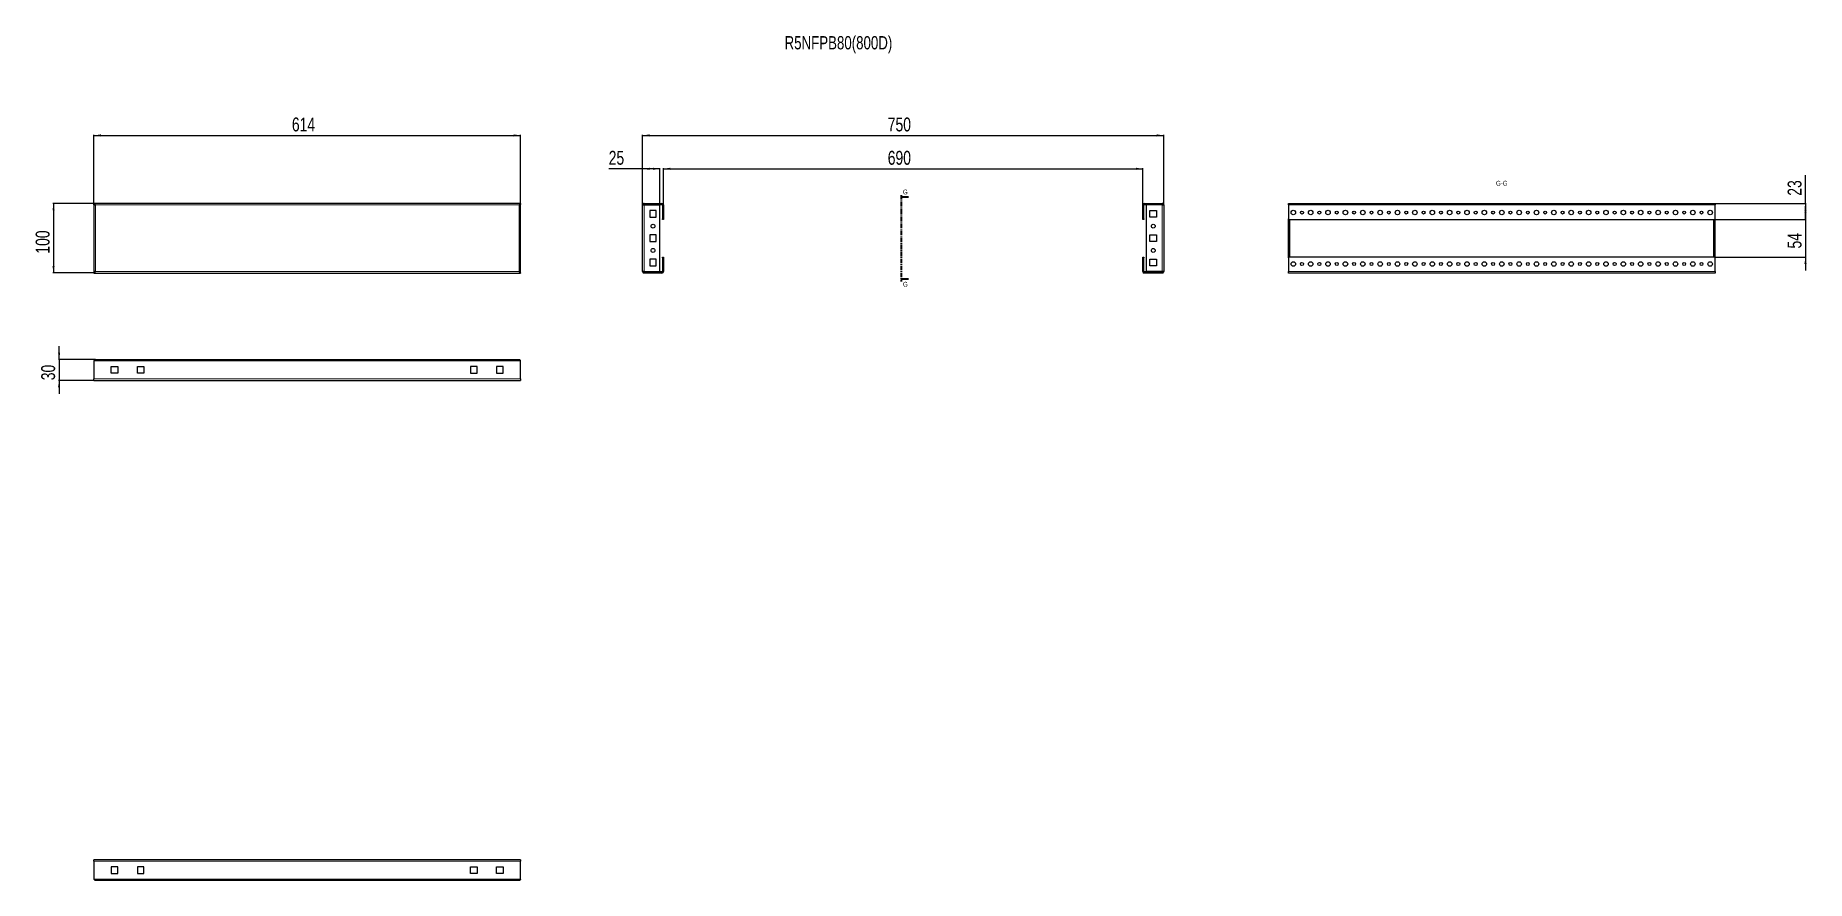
# Model space of a CAD drawing. Header units: millimetres. Extents: x -214 to 2335, y -642 to 575.
import ezdxf

# ---------------------------------------------------------------- set-up
doc = ezdxf.new("R2010")
doc.units = ezdxf.units.MM
doc.linetypes.add('CENTER', pattern=[10.16, 6.35, -1.27, 1.27, -1.27])
doc.layers.add('FORMAT', color=7, linetype='Continuous')
doc.styles.add('SLDTEXTSTYLE0', font='TXT', dxfattribs={"width": 0.75})
doc.dimstyles.new('SLDDIMSTYLE0', dxfattribs={"dimtxt": 20, "dimasz": 10, "dimexe": 0, "dimexo": 0.0625, "dimgap": 5, "dimtad": 2, "dimdec": 1, "dimrnd": 1e-09, "dimzin": 12, "dimdsep": 46, "dimtxsty": 'SLDTEXTSTYLE0', "dimsah": 1, "dimcen": 0.09, "dimadec": 0, "dimazin": 3, "dimtfac": 1, "dimtofl": 0, "dimtmove": 0, "dimatfit": 3, "dimfxl": 0, "dimfrac": 2, "dimtolj": 1, "dimtzin": 12, "dimarcsym": 0})
doc.dimstyles.new('SLDDIMSTYLE1', dxfattribs={"dimtxt": 20, "dimasz": 10, "dimexe": 0, "dimexo": 0.0625, "dimgap": 5, "dimtad": 2, "dimdec": 1, "dimrnd": 1e-09, "dimzin": 12, "dimdsep": 46, "dimtxsty": 'SLDTEXTSTYLE0', "dimsah": 1, "dimcen": 0.09, "dimadec": 0, "dimazin": 3, "dimtfac": 1, "dimtmove": 0, "dimatfit": 0, "dimfxl": 0, "dimfrac": 2, "dimtolj": 1, "dimtzin": 12, "dimarcsym": 0})

# ---------------------------------------------------------------- blocks, each defined once
blk = doc.blocks.new('_D')
at = {"layer": 'FORMAT'}
for p, q in [((-129.8, 330.6), (-129.8, 431.6)), ((-129.8, 430.6), (484.2, 430.6)), ((484.2, 330.6), (484.2, 431.6))]:
    blk.add_line(p, q, dxfattribs=at)
for points in [[(-129.8, 430.6), (-119.8, 429), (-119.8, 432.1)], [(484.2, 430.6), (474.2, 432.1), (474.2, 429)]]:
    blk.add_solid(points, dxfattribs=at)
at = {"layer": 'FORMAT', "insert": (155.1, 456.4), "char_height": 20, "attachment_point": 1, "style": 'SLDTEXTSTYLE0'}
blk.add_mtext('614', dxfattribs=at)
blk = doc.blocks.new('_D_1')
at = {"layer": 'FORMAT'}
for p, q in [((-129.8, 332.6), (-188.9, 332.6)), ((-187.9, 332.6), (-187.9, 232.6)), ((-129.8, 232.6), (-188.9, 232.6))]:
    blk.add_line(p, q, dxfattribs=at)
for points in [[(-187.9, 332.6), (-189.5, 322.6), (-186.4, 322.6)], [(-187.9, 232.6), (-186.4, 242.6), (-189.5, 242.6)]]:
    blk.add_solid(points, dxfattribs=at)
at = {"layer": 'FORMAT', "insert": (-213.7, 260.4), "char_height": 20, "attachment_point": 1, "rotation": 90, "style": 'SLDTEXTSTYLE0'}
blk.add_mtext('100', dxfattribs=at)
blk = doc.blocks.new('_D_2')
at = {"layer": 'FORMAT'}
for p, q in [((659.8, 330.5), (659.8, 431.6)), ((659.8, 430.6), (1409.8, 430.6)), ((1409.8, 330.5), (1409.8, 431.6))]:
    blk.add_line(p, q, dxfattribs=at)
for points in [[(659.8, 430.6), (669.8, 429), (669.8, 432.1)], [(1409.8, 430.6), (1399.8, 432.1), (1399.8, 429)]]:
    blk.add_solid(points, dxfattribs=at)
at = {"layer": 'FORMAT', "insert": (1012.6, 456.4), "char_height": 20, "attachment_point": 1, "style": 'SLDTEXTSTYLE0'}
blk.add_mtext('750', dxfattribs=at)
blk = doc.blocks.new('_D_3')
at = {"layer": 'FORMAT'}
for p, q in [((689.8, 330.5), (689.8, 383.6)), ((689.8, 382.6), (1379.8, 382.6)), ((1379.8, 330.5), (1379.8, 383.6))]:
    blk.add_line(p, q, dxfattribs=at)
for points in [[(689.8, 382.6), (699.8, 381), (699.8, 384.1)], [(1379.8, 382.6), (1369.8, 384.1), (1369.8, 381)]]:
    blk.add_solid(points, dxfattribs=at)
at = {"layer": 'FORMAT', "insert": (1012.6, 408.4), "char_height": 20, "attachment_point": 1, "style": 'SLDTEXTSTYLE0'}
blk.add_mtext('690', dxfattribs=at)
blk = doc.blocks.new('_D_4')
at = {"layer": 'FORMAT'}
for p, q in [((659.8, 382.6), (611, 382.6)), ((659.8, 330.5), (659.8, 383.6)), ((684.8, 382.6), (659.8, 382.6)), ((684.8, 330.6), (684.8, 383.6))]:
    blk.add_line(p, q, dxfattribs=at)
for points in [[(659.8, 382.6), (669.8, 381), (669.8, 384.1)], [(684.8, 382.6), (674.8, 384.1), (674.8, 381)]]:
    blk.add_solid(points, dxfattribs=at)
at = {"layer": 'FORMAT', "insert": (611, 408.4), "char_height": 20, "attachment_point": 1, "style": 'SLDTEXTSTYLE0'}
blk.add_mtext('25', dxfattribs=at)
blk = doc.blocks.new('_D_5')
at = {"layer": 'FORMAT'}
for p, q in [((-127.7, 108), (-180.9, 108)), ((-179.9, 108), (-179.9, 127.3)), ((-179.9, 108), (-179.9, 78)), ((-129.8, 78), (-180.9, 78)), ((-179.9, 78), (-179.9, 58.8))]:
    blk.add_line(p, q, dxfattribs=at)
for points in [[(-179.9, 108), (-178.4, 118), (-181.5, 118)], [(-179.9, 78), (-181.5, 68), (-178.4, 68)]]:
    blk.add_solid(points, dxfattribs=at)
at = {"layer": 'FORMAT', "insert": (-205.7, 78.2), "char_height": 20, "attachment_point": 1, "rotation": 90, "style": 'SLDTEXTSTYLE0'}
blk.add_mtext('30', dxfattribs=at)
blk = doc.blocks.new('_D_6')
at = {"layer": 'FORMAT'}
for p, q in [((2202.3, 309.6), (2334.5, 309.6)), ((2333.5, 309.6), (2333.5, 328.8)), ((2333.5, 309.6), (2333.5, 255.6)), ((2202.3, 255.6), (2334.5, 255.6)), ((2333.5, 255.6), (2333.5, 236.3))]:
    blk.add_line(p, q, dxfattribs=at)
for points in [[(2333.5, 309.6), (2335, 319.6), (2331.9, 319.6)], [(2333.5, 255.6), (2331.9, 245.6), (2335, 245.6)]]:
    blk.add_solid(points, dxfattribs=at)
at = {"layer": 'FORMAT', "insert": (2307.7, 267.8), "char_height": 20, "attachment_point": 1, "rotation": 90, "style": 'SLDTEXTSTYLE0'}
blk.add_mtext('54', dxfattribs=at)
blk = doc.blocks.new('_D_7')
at = {"layer": 'FORMAT'}
for p, q in [((2333.5, 332.6), (2333.5, 373.3)), ((2203.3, 332.6), (2334.5, 332.6)), ((2333.5, 332.6), (2333.5, 309.6)), ((2202.3, 309.6), (2334.5, 309.6))]:
    blk.add_line(p, q, dxfattribs=at)
for points in [[(2333.5, 332.6), (2331.9, 322.6), (2335, 322.6)], [(2333.5, 309.6), (2335, 319.6), (2331.9, 319.6)]]:
    blk.add_solid(points, dxfattribs=at)
at = {"layer": 'FORMAT', "insert": (2307.7, 343.8), "char_height": 20, "attachment_point": 1, "rotation": 90, "style": 'SLDTEXTSTYLE0'}
blk.add_mtext('23', dxfattribs=at)

msp = doc.modelspace()

# ---------------------------------------------------------------- linework, layer by layer
at = {"color": 7, "linetype": 'Continuous', "lineweight": 25}
for p, q in [((484.22, 332.57), (-129.78, 332.57)), ((-129.78, 331.07), (-129.78, 332.57)), ((484.22, 332.57), (484.22, 331.07)), ((661.9, 332.57), (661.9, 331.07)), ((661.9, 332.57), (687.7, 332.57)), ((1381.9, 332.57), (1407.7, 332.57)), ((1407.7, 331.07), (1407.7, 332.57)), ((1589.3, 332.57), (2203.3, 332.57)), ((1589.3, 330.47), (1589.3, 332.57)), ((2203.3, 332.57), (2203.3, 330.47)), ((-129.78, 331.07), (-129.78, 330.57)), ((-129.78, 330.57), (-129.78, 234.57)), ((-129.78, 330.57), (-128.28, 330.57)), ((484.22, 330.57), (482.72, 330.57)), ((484.22, 330.57), (484.22, 331.07)), ((484.22, 234.57), (484.22, 330.57)), ((659.8, 234.67), (659.8, 330.47)), ((661.9, 331.07), (687.7, 331.07)), ((661.9, 330.57), (684.8, 330.57)), ((670.05, 322.32), (670.05, 312.82)), ((679.55, 322.32), (670.05, 322.32)), ((670.05, 312.82), (679.55, 312.82)), ((679.55, 312.82), (679.55, 322.32)), ((684.8, 234.57), (684.8, 330.57)), ((688.3, 330.47), (688.3, 310.57)), ((688.3, 310.57), (689.8, 310.57)), ((688.3, 309.57), (688.3, 310.57)), ((689.8, 309.57), (688.3, 309.57)), ((689.8, 330.47), (689.8, 310.57)), ((689.8, 310.57), (689.8, 309.57)), ((1379.8, 310.57), (1379.8, 330.47)), ((1379.8, 310.57), (1381.3, 310.57)), ((1379.8, 309.57), (1379.8, 310.57)), ((1381.3, 309.57), (1379.8, 309.57)), ((1381.3, 310.57), (1381.3, 330.47)), ((1381.3, 310.57), (1381.3, 309.57)), ((1381.9, 331.07), (1407.7, 331.07)), ((1384.8, 234.57), (1384.8, 330.57)), ((1407.7, 330.57), (1384.8, 330.57)), ((1390.05, 322.32), (1399.55, 322.32)), ((1390.05, 312.82), (1390.05, 322.32)), ((1399.55, 312.82), (1390.05, 312.82)), ((1399.55, 322.32), (1399.55, 312.82)), ((1409.8, 330.47), (1409.8, 234.67)), ((1589.3, 330.47), (1589.3, 310.57)), ((1589.3, 310.57), (1590.3, 309.57)), ((1589.3, 254.57), (1589.3, 310.57)), ((1590.3, 309.57), (2202.3, 309.57)), ((1590.8, 255.57), (1590.8, 309.57)), ((2201.8, 255.57), (2201.8, 309.57)), ((2202.3, 309.57), (2203.3, 310.57)), ((2203.3, 310.57), (2203.3, 330.47)), ((2203.3, 254.57), (2203.3, 310.57)), ((670.05, 287.32), (670.05, 277.82)), ((679.55, 287.32), (670.05, 287.32)), ((679.55, 277.82), (679.55, 287.32)), ((1390.05, 287.32), (1399.55, 287.32)), ((1390.05, 277.82), (1390.05, 287.32)), ((1399.55, 287.32), (1399.55, 277.82)), ((670.05, 277.82), (679.55, 277.82)), ((688.3, 254.57), (688.3, 255.57)), ((688.3, 255.57), (689.8, 255.57)), ((689.8, 255.57), (689.8, 254.57)), ((1379.8, 255.57), (1381.3, 255.57)), ((1379.8, 254.57), (1379.8, 255.57)), ((1381.3, 255.57), (1381.3, 254.57)), ((1399.55, 277.82), (1390.05, 277.82)), ((1590.3, 255.57), (1589.3, 254.57)), ((2202.3, 255.57), (1590.3, 255.57)), ((2203.3, 254.57), (2202.3, 255.57)), ((-128.28, 234.57), (-129.78, 234.57)), ((-129.78, 234.57), (-129.78, 234.07)), ((-129.78, 234.07), (-129.78, 232.57)), ((-129.78, 232.57), (484.22, 232.57)), ((482.72, 234.57), (484.22, 234.57)), ((484.22, 234.07), (484.22, 234.57)), ((484.22, 232.57), (484.22, 234.07)), ((661.9, 234.57), (684.8, 234.57)), ((661.9, 232.57), (661.9, 234.07)), ((687.7, 234.07), (661.9, 234.07)), ((687.7, 232.57), (661.9, 232.57)), ((679.55, 252.32), (670.05, 252.32)), ((670.05, 252.32), (670.05, 242.82)), ((670.05, 242.82), (679.55, 242.82)), ((679.55, 242.82), (679.55, 252.32)), ((689.8, 254.57), (688.3, 254.57)), ((688.3, 254.57), (688.3, 234.67)), ((689.8, 254.57), (689.8, 234.67)), ((1381.3, 254.57), (1379.8, 254.57)), ((1379.8, 234.67), (1379.8, 254.57)), ((1381.3, 234.67), (1381.3, 254.57)), ((1407.7, 234.07), (1381.9, 234.07)), ((1407.7, 232.57), (1381.9, 232.57)), ((1407.7, 234.57), (1384.8, 234.57)), ((1390.05, 252.32), (1399.55, 252.32)), ((1390.05, 242.82), (1390.05, 252.32)), ((1399.55, 242.82), (1390.05, 242.82)), ((1399.55, 252.32), (1399.55, 242.82)), ((1407.7, 234.07), (1407.7, 232.57)), ((1589.3, 254.57), (1589.3, 234.67)), ((1589.3, 232.57), (1589.3, 234.67)), ((2203.3, 232.57), (1589.3, 232.57)), ((2203.3, 234.67), (2203.3, 254.57)), ((2203.3, 234.67), (2203.3, 232.57)), ((-129.78, 105.92), (-129.78, 80.12)), ((-127.68, 108.02), (482.12, 108.02)), ((484.22, 80.12), (484.22, 105.92)), ((-129.78, 78.02), (-129.78, 80.12)), ((-129.78, 78.02), (484.22, 78.02)), ((-104.78, 97.77), (-95.28, 97.77)), ((-104.78, 88.27), (-104.78, 97.77)), ((-95.28, 88.27), (-104.78, 88.27)), ((-95.28, 97.77), (-95.28, 88.27)), ((-67.28, 97.77), (-57.78, 97.77)), ((-67.28, 88.27), (-67.28, 97.77)), ((-57.78, 88.27), (-67.28, 88.27)), ((-57.78, 97.77), (-57.78, 88.27)), ((421.72, 97.77), (412.22, 97.77)), ((412.22, 97.77), (412.22, 88.27)), ((412.22, 88.27), (421.72, 88.27)), ((421.72, 88.27), (421.72, 97.77)), ((449.72, 97.77), (449.72, 88.27)), ((459.22, 97.77), (449.72, 97.77)), ((449.72, 88.27), (459.22, 88.27)), ((459.22, 88.27), (459.22, 97.77)), ((484.22, 80.12), (484.22, 78.02)), ((-129.78, -614.08), (-129.78, -611.98)), ((484.22, -611.98), (-129.78, -611.98)), ((-129.78, -614.08), (-129.78, -639.88)), ((-95.28, -622.23), (-104.78, -622.23)), ((-104.78, -622.23), (-104.78, -631.73)), ((-104.78, -631.73), (-95.28, -631.73)), ((-95.28, -631.73), (-95.28, -622.23)), ((-57.78, -622.23), (-67.28, -622.23)), ((-67.28, -622.23), (-67.28, -631.73)), ((-67.28, -631.73), (-57.78, -631.73)), ((-57.78, -631.73), (-57.78, -622.23)), ((412.22, -631.73), (412.22, -622.23)), ((412.22, -622.23), (421.72, -622.23)), ((421.72, -631.73), (412.22, -631.73)), ((421.72, -622.23), (421.72, -631.73)), ((449.72, -622.23), (459.22, -622.23)), ((449.72, -631.73), (449.72, -622.23)), ((459.22, -631.73), (449.72, -631.73)), ((459.22, -622.23), (459.22, -631.73)), ((484.22, -611.98), (484.22, -614.08)), ((484.22, -639.88), (484.22, -614.08)), ((482.12, -641.98), (-127.68, -641.98))]:
    msp.add_line(p, q, dxfattribs=at)
at = {"color": 8, "linetype": 'Continuous', "lineweight": 18}
for p, q in [((687.7, 331.07), (687.7, 332.57)), ((1381.9, 331.07), (1381.9, 332.57)), ((482.12, 330.47), (-127.68, 330.47)), ((-127.68, 330.47), (-127.68, 234.67)), ((482.12, 234.67), (482.12, 330.47)), ((661.9, 234.57), (661.9, 330.57)), ((688.3, 330.47), (689.8, 330.47)), ((1381.3, 330.47), (1379.8, 330.47)), ((1407.7, 330.57), (1407.7, 234.57)), ((1589.3, 330.47), (2203.3, 330.47)), ((1591.4, 255.57), (1591.4, 309.57)), ((2201.2, 309.57), (2201.2, 255.57)), ((-127.68, 234.67), (482.12, 234.67)), ((687.7, 234.07), (687.7, 232.57)), ((688.3, 234.67), (689.8, 234.67)), ((1381.3, 234.67), (1379.8, 234.67)), ((1381.9, 234.07), (1381.9, 232.57)), ((2203.3, 234.67), (1589.3, 234.67)), ((-129.78, 105.92), (484.22, 105.92)), ((-129.78, 80.12), (484.22, 80.12)), ((484.22, -614.08), (-129.78, -614.08)), ((484.22, -639.88), (-129.78, -639.88))]:
    msp.add_line(p, q, dxfattribs=at)
at = {"color": 7, "linetype": 'CENTER', "lineweight": 35}
msp.add_line((1032.05, 344.57), (1032.05, 220.56), dxfattribs=at)
at = {"color": 7, "linetype": 'Continuous', "lineweight": 35}
for p, q in [((1042.69, 341.57), (1032.05, 341.57)), ((1042.69, 223.56), (1032.05, 223.56))]:
    msp.add_line(p, q, dxfattribs=at)
at = {"color": 7, "linetype": 'Continuous', "lineweight": 25}
for centre, radius in [((1596.3, 319.57), 3.25), ((1608.8, 319.57), 2.1), ((1621.3, 319.57), 3.25), ((1633.8, 319.57), 2.1), ((1646.3, 319.57), 3.25), ((1658.8, 319.57), 2.1), ((1671.3, 319.57), 3.25), ((1683.8, 319.57), 2.1), ((1696.3, 319.57), 3.25), ((1708.8, 319.57), 2.1), ((1721.3, 319.57), 3.25), ((1733.8, 319.57), 2.1), ((1746.3, 319.57), 3.25), ((1758.8, 319.57), 2.1), ((1771.3, 319.57), 3.25), ((1783.8, 319.57), 2.1), ((1796.3, 319.57), 3.25), ((1808.8, 319.57), 2.1), ((1821.3, 319.57), 3.25), ((1833.8, 319.57), 2.1), ((1846.3, 319.57), 3.25), ((1858.8, 319.57), 2.1), ((1871.3, 319.57), 3.25), ((1883.8, 319.57), 2.1), ((1896.3, 319.57), 3.25), ((1908.8, 319.57), 2.1), ((1921.3, 319.57), 3.25), ((1933.8, 319.57), 2.1), ((1946.3, 319.57), 3.25), ((1958.8, 319.57), 2.1), ((1971.3, 319.57), 3.25), ((1983.8, 319.57), 2.1), ((1996.3, 319.57), 3.25), ((2008.8, 319.57), 2.1), ((2021.3, 319.57), 3.25), ((2033.8, 319.57), 2.1), ((2046.3, 319.57), 3.25), ((2058.8, 319.57), 2.1), ((2071.3, 319.57), 3.25), ((2083.8, 319.57), 2.1), ((2096.3, 319.57), 3.25), ((2108.8, 319.57), 2.1), ((2121.3, 319.57), 3.25), ((2133.8, 319.57), 2.1), ((2146.3, 319.57), 3.25), ((2158.8, 319.57), 2.1), ((2171.3, 319.57), 3.25), ((2183.8, 319.57), 2.1), ((2196.3, 319.57), 3.25), ((674.8, 300.07), 2.75), ((1394.8, 300.07), 2.75), ((674.8, 265.07), 2.75), ((1394.8, 265.07), 2.75), ((1596.3, 245.57), 3.25), ((1608.8, 245.57), 2.1), ((1621.3, 245.57), 3.25), ((1633.8, 245.57), 2.1), ((1646.3, 245.57), 3.25), ((1658.8, 245.57), 2.1), ((1671.3, 245.57), 3.25), ((1683.8, 245.57), 2.1), ((1696.3, 245.57), 3.25), ((1708.8, 245.57), 2.1), ((1721.3, 245.57), 3.25), ((1733.8, 245.57), 2.1), ((1746.3, 245.57), 3.25), ((1758.8, 245.57), 2.1), ((1771.3, 245.57), 3.25), ((1783.8, 245.57), 2.1), ((1796.3, 245.57), 3.25), ((1808.8, 245.57), 2.1), ((1821.3, 245.57), 3.25), ((1833.8, 245.57), 2.1), ((1846.3, 245.57), 3.25), ((1858.8, 245.57), 2.1), ((1871.3, 245.57), 3.25), ((1883.8, 245.57), 2.1), ((1896.3, 245.57), 3.25), ((1908.8, 245.57), 2.1), ((1921.3, 245.57), 3.25), ((1933.8, 245.57), 2.1), ((1946.3, 245.57), 3.25), ((1958.8, 245.57), 2.1), ((1971.3, 245.57), 3.25), ((1983.8, 245.57), 2.1), ((1996.3, 245.57), 3.25), ((2008.8, 245.57), 2.1), ((2021.3, 245.57), 3.25), ((2033.8, 245.57), 2.1), ((2046.3, 245.57), 3.25), ((2058.8, 245.57), 2.1), ((2071.3, 245.57), 3.25), ((2083.8, 245.57), 2.1), ((2096.3, 245.57), 3.25), ((2108.8, 245.57), 2.1), ((2121.3, 245.57), 3.25), ((2133.8, 245.57), 2.1), ((2146.3, 245.57), 3.25), ((2158.8, 245.57), 2.1), ((2171.3, 245.57), 3.25), ((2183.8, 245.57), 2.1), ((2196.3, 245.57), 3.25)]:
    msp.add_circle(centre, radius, dxfattribs=at)
for centre, radius, start, end in [((687.7, 330.47), 2.1, 0, 90), ((1381.9, 330.47), 2.1, 90, 180), ((687.7, 330.47), 0.6, 0, 90), ((1381.9, 330.47), 0.6, 90, 180), ((687.7, 234.67), 0.6, 270, 360), ((687.7, 234.67), 2.1, 270, 0), ((1381.9, 234.67), 2.1, 180, 270), ((1381.9, 234.67), 0.6, 180, 270)]:
    msp.add_arc(centre, radius, start, end, dxfattribs=at)
for points, knots in [([(-127.68, 330.47), (-127.86, 330.75), (-128.22, 331.31), (-128.75, 332.01), (-129.27, 332.48), (-129.62, 332.54), (-129.78, 332.57)], [0, 0, 0, 0, 0.25475266, 0.50964469, 0.7645377, 1, 1, 1, 1]), ([(1409.8, 330.47), (1409.77, 330.75), (1409.7, 331.31), (1409.2, 332.01), (1408.5, 332.48), (1407.96, 332.54), (1407.7, 332.57)], [0, 0, 0, 0, 0.25475266, 0.50964469, 0.7645377, 1, 1, 1, 1]), ([(-127.68, 330.47), (-127.86, 330.55), (-128.23, 330.71), (-128.92, 330.98), (-129.44, 331.03), (-129.78, 331.07)], [0, 0, 0, 0, 0.2598775, 0.5197391, 1, 1, 1, 1]), ([(1408.3, 330.47), (1408.29, 330.55), (1408.27, 330.71), (1408.08, 330.98), (1407.85, 331.03), (1407.7, 331.07)], [0, 0, 0, 0, 0.2598775, 0.5197391, 1, 1, 1, 1]), ([(482.12, 108.02), (482.3, 107.99), (482.65, 107.92), (483.19, 107.42), (483.71, 106.72), (484.06, 106.18), (484.22, 105.92)], [0, 0, 0, 0, 0.2547527, 0.5096447, 0.7645377, 1, 1, 1, 1]), ([(-127.68, -641.98), (-127.86, -641.95), (-128.22, -641.88), (-128.75, -641.38), (-129.27, -640.68), (-129.62, -640.14), (-129.78, -639.88)], [0, 0, 0, 0, 0.25475266, 0.50964469, 0.7645377, 1, 1, 1, 1])]:
    msp.add_open_spline(points, degree=3, knots=knots, dxfattribs=at)
for points in [[(484.22, 332.57), (484.04, 332.53), (483.69, 332.47), (483.17, 331.99), (482.64, 331.29), (482.29, 330.74), (482.12, 330.47)], [(661.9, 332.57), (661.63, 332.53), (661.08, 332.47), (660.38, 331.99), (659.9, 331.29), (659.83, 330.74), (659.8, 330.47)], [(-129.78, 330.57), (-129.75, 330.56), (-129.69, 330.54), (-129.2, 330.52), (-128.51, 330.49), (-127.96, 330.47), (-127.68, 330.47)], [(484.22, 331.07), (483.87, 331.03), (483.17, 330.95), (482.47, 330.63), (482.12, 330.47)], [(482.12, 330.47), (482.39, 330.47), (482.95, 330.49), (483.64, 330.52), (484.13, 330.54), (484.19, 330.56), (484.22, 330.57)], [(659.8, 330.47), (659.83, 330.47), (659.9, 330.49), (660.38, 330.52), (661.08, 330.54), (661.63, 330.56), (661.9, 330.57)], [(661.9, 331.07), (661.74, 331.03), (661.41, 330.95), (661.34, 330.63), (661.3, 330.47)], [(1407.7, 330.57), (1407.98, 330.56), (1408.53, 330.54), (1409.22, 330.52), (1409.71, 330.49), (1409.77, 330.47), (1409.8, 330.47)], [(-129.78, 232.57), (-129.61, 232.6), (-129.26, 232.66), (-128.73, 233.15), (-128.21, 233.84), (-127.86, 234.39), (-127.68, 234.67)], [(-127.68, 234.67), (-127.96, 234.66), (-128.51, 234.64), (-129.2, 234.62), (-129.69, 234.59), (-129.75, 234.57), (-129.78, 234.57)], [(-129.78, 234.07), (-129.43, 234.1), (-128.73, 234.18), (-128.03, 234.5), (-127.68, 234.67)], [(482.12, 234.67), (482.29, 234.39), (482.64, 233.84), (483.17, 233.15), (483.69, 232.66), (484.04, 232.6), (484.22, 232.57)], [(484.22, 234.57), (484.19, 234.57), (484.13, 234.59), (483.64, 234.62), (482.95, 234.64), (482.39, 234.66), (482.12, 234.67)], [(482.12, 234.67), (482.47, 234.5), (483.17, 234.18), (483.87, 234.1), (484.22, 234.07)], [(661.9, 234.57), (661.63, 234.57), (661.08, 234.59), (660.38, 234.62), (659.9, 234.64), (659.83, 234.66), (659.8, 234.67)], [(659.8, 234.67), (659.83, 234.39), (659.9, 233.84), (660.38, 233.15), (661.08, 232.66), (661.63, 232.6), (661.9, 232.57)], [(661.3, 234.67), (661.34, 234.5), (661.41, 234.18), (661.74, 234.1), (661.9, 234.07)], [(1407.7, 234.07), (1407.86, 234.1), (1408.19, 234.18), (1408.26, 234.5), (1408.3, 234.67)], [(1407.7, 232.57), (1407.98, 232.6), (1408.53, 232.66), (1409.22, 233.15), (1409.71, 233.84), (1409.77, 234.39), (1409.8, 234.67)], [(1409.8, 234.67), (1409.77, 234.66), (1409.71, 234.64), (1409.22, 234.62), (1408.53, 234.59), (1407.98, 234.57), (1407.7, 234.57)], [(-129.78, 105.92), (-129.61, 106.19), (-129.26, 106.75), (-128.73, 107.44), (-128.21, 107.92), (-127.86, 107.99), (-127.68, 108.02)], [(484.22, -639.88), (484.04, -640.16), (483.69, -640.71), (483.17, -641.4), (482.64, -641.89), (482.29, -641.95), (482.12, -641.98)]]:
    msp.add_open_spline(points, degree=3, dxfattribs=at)
at = {"color": 7, "linetype": 'Continuous', "lineweight": 35}
for points in [[(1032.05, 341.57), (1039.05, 340.45), (1039.05, 342.69)], [(1032.05, 223.56), (1039.05, 222.44), (1039.05, 224.68)]]:
    msp.add_solid(points, dxfattribs=at)

# ---------------------------------------------------------------- texts
at = {"color": 7, "linetype": 'Continuous', "char_height": 7, "attachment_point": 1, "style": 'SLDTEXTSTYLE0'}
for insert in [(1034.56, 352.69), (1034.56, 219.86)]:
    msp.add_mtext('G', dxfattribs=dict(at, insert=insert))
at = {"layer": 'FORMAT', "style": 'SLDTEXTSTYLE0'}
for s, insert, char_height, attachment_point in [('R5NFPB80(800D)', (864.15, 573.54), 19.05, 1), ('G-G', (1896.32, 365.26), 7, 2)]:
    msp.add_mtext(s, dxfattribs=dict(at, insert=insert, char_height=char_height, attachment_point=attachment_point))

# ---------------------------------------------------------------- dimensions: what is measured, and where the dimension line sits
at = {"layer": 'FORMAT'}
for base, p1, p2, picture, middle in [((484.22, 430.57), (-129.78, 330.57), (484.22, 330.57), '_D', (177.22, 430.57)), ((1379.8, 382.57), (689.8, 330.47), (1379.8, 330.47), '_D_3', (1034.8, 382.57))]:
    dim = msp.add_linear_dim(base=base, p1=p1, p2=p2, dimstyle='SLDDIMSTYLE0', dxfattribs=at)
    dim.commit()
    dim.dimension.update_dxf_attribs({"geometry": picture, "text_midpoint": middle, "dimtype": 160})
for base, p1, p2, angle, dimstyle, picture, middle in [((1409.8, 430.57), (659.8, 330.47), (1409.8, 330.47), 0, 'SLDDIMSTYLE0', '_D_2', (1034.8, 430.57)), ((659.8, 382.57), (684.8, 330.57), (659.8, 330.47), 0, 'SLDDIMSTYLE0', '_D_4', (625.8, 382.57)), ((2333.46, 309.57), (2203.3, 332.57), (2202.3, 309.57), 90, 'SLDDIMSTYLE0', '_D_7', (2333.46, 358.57)), ((-187.95, 232.57), (-129.78, 332.57), (-129.78, 232.57), 90, 'SLDDIMSTYLE0', '_D_1', (-187.95, 282.57)), ((2333.46, 255.57), (2202.3, 309.57), (2202.3, 255.57), 90, 'SLDDIMSTYLE1', '_D_6', (2333.46, 282.57)), ((-179.95, 78.02), (-127.68, 108.02), (-129.78, 78.02), 90, 'SLDDIMSTYLE1', '_D_5', (-179.95, 93.02))]:
    dim = msp.add_linear_dim(base=base, p1=p1, p2=p2, angle=angle, dimstyle=dimstyle, dxfattribs=at)
    dim.commit()
    dim.dimension.update_dxf_attribs({"geometry": picture, "text_midpoint": middle, "dimtype": 160})

doc.saveas('drawing.dxf')
